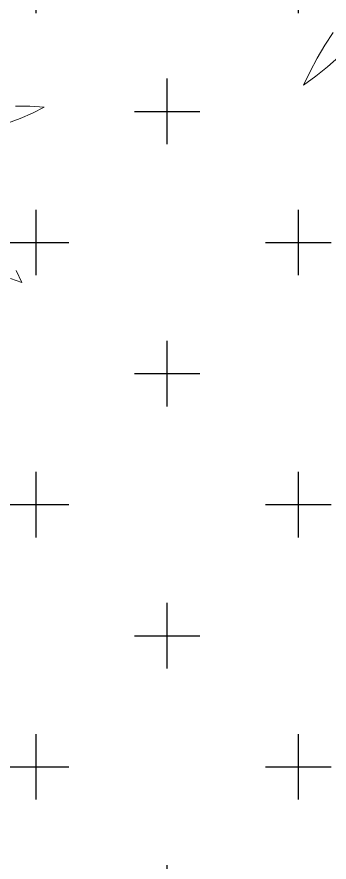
# Model space of a CAD drawing. Header units: millimetres. Extents: x 18 to 174501, y 22 to 24571.
# Drawn here: x 19011 to 19249, y 21527 to 22172 of the extents above; entities that cross this region are included whole.
import ezdxf

# ---------------------------------------------------------------- set-up
doc = ezdxf.new("R2010")
doc.units = ezdxf.units.MM
doc.header["$MEASUREMENT"] = 0
doc.layers.add('Edges', color=7, linetype='Continuous', lineweight=18)
doc.layers.add('tampak', color=7, linetype='Continuous')

# ---------------------------------------------------------------- blocks, each defined once
blk = doc.blocks.new('OUTDOOR')
at = {"layer": 'tampak', "transparency": 33554687}
h = blk.add_hatch(dxfattribs=at)
h.set_pattern_fill('CROSS', scale=400)
h.paths.add_polyline_path([(1833117.56, 62258.33), (1829017.56, 62258.33), (1829017.56, 55399.79), (1833117.56, 55399.79)])
blk = doc.blocks.new('BAMBOOPLAN')
at = {"layer": 'Edges'}
for p, q in [((-2.9924, -0.2865), (-2.902, -0.1481)), ((-3.0764, -0.4286), (-2.9924, -0.2865)), ((-3.1537, -0.5742), (-3.0764, -0.4286)), ((-2.9623, -0.5232), (-2.8381, -0.4144)), ((-3.091, -0.6261), (-2.9623, -0.5232)), ((-3.224, -0.7228), (-3.1537, -0.5742)), ((-3.224, -0.7228), (-3.091, -0.6261)), ((13.3816, -0.9535), (13.2255, -0.9528)), ((13.5386, -0.9611), (13.3816, -0.9535)), ((13.5386, -0.9611), (13.4098, -1.0267)), ((13.2766, -1.0859), (13.1392, -1.1385)), ((13.4098, -1.0267), (13.2766, -1.0859)), ((13.2932, -2.8746), (13.2334, -2.7439)), ((13.2932, -2.8746), (13.1709, -2.8302))]:
    blk.add_line(p, q, dxfattribs=at)

msp = doc.modelspace()

# ---------------------------------------------------------------- block references
at = {"xscale": 69.97983938875464, "yscale": 69.97983938875464, "zscale": 69.97983938875464}
for p in [(18083.91, 22170.71), (19454.67, 22170.71)]:
    msp.add_blockref('BAMBOOPLAN', p, dxfattribs=at)
msp.add_blockref('OUTDOOR', (-1811290.76, -40075.32))

doc.saveas('drawing.dxf')
